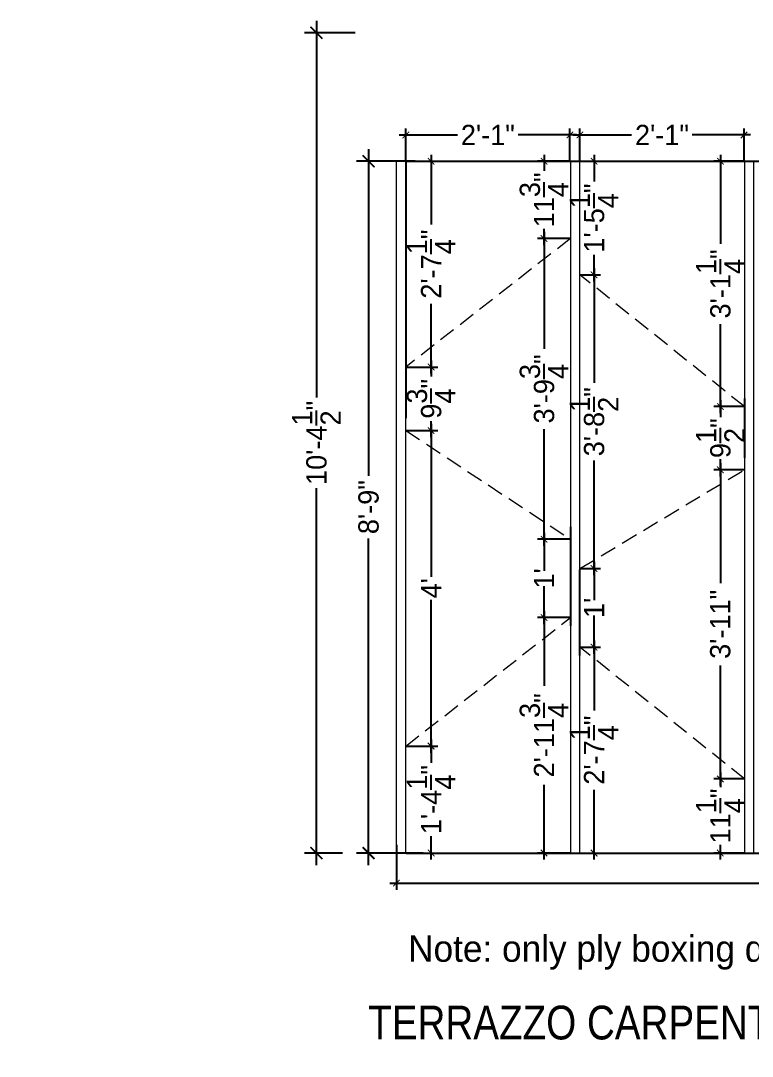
# Model space of a CAD drawing. Header units: inches. Extents: x -137722 to 81594, y -22256 to -1207.
# Drawn here: x -63654.9 to -63543.7, y -2112 to -1954.9 of the extents above; entities that cross this region are included whole.
import ezdxf

# ---------------------------------------------------------------- set-up
doc = ezdxf.new("R2010")
doc.units = ezdxf.units.IN
doc.header["$LTSCALE"] = 0.05
doc.header["$MEASUREMENT"] = 0
doc.header["$PDMODE"] = 3
doc.header["$PDSIZE"] = -4
doc.linetypes.add('A2-XREF-115_FURN$0$HIDDEN', pattern=[0.375, 0.25, -0.125])
doc.linetypes.add('DASHED2', pattern=[0.375, 0.25, -0.125])
doc.layers.get('Defpoints').update_dxf_attribs({"linetype": 'DASHED2'})
doc.layers.add('Civil Dimension - Text', color=7, linetype='Continuous')
doc.layers.add('text', color=176, linetype='Continuous')
doc.layers.add('FURNITURE', color=36, linetype='Continuous', lineweight=18)
doc.styles.add('4MMOF3-8', font='ARIALN.TTF', dxfattribs={"height": 5.12})
doc.styles.add('9-128OF1-4', font='stylu.ttf')
doc.dimstyles.new('DIM 1-4', dxfattribs={"dimtxt": 3.0792, "dimasz": 1.82, "dimexe": 1.82, "dimexo": 0, "dimgap": 0.09, "dimtad": 0, "dimzin": 0, "dimdsep": 46, "dimlunit": 4, "dimtxsty": '9-128OF1-4', "dimblk": 'ARCHTICK', "dimcen": 1.8125, "dimdle": 1.82, "dimclrd": 8, "dimclre": 8, "dimadec": 0, "dimazin": 0, "dimtfac": 1, "dimtofl": 0, "dimtmove": 0, "dimatfit": 3, "dimldrblk": 'OPEN90', "dimfxl": 1, "dimtolj": 1, "dimtzin": 0, "dimlwd": -1, "dimarcsym": 0})

# ---------------------------------------------------------------- blocks, each defined once
blk = doc.blocks.new('_ArchTick')
at = {"color": 0, "const_width": 0.15}
blk.add_lwpolyline([(-0.5, -0.5), (0.5, 0.5)], dxfattribs=at)
blk = doc.blocks.new('*D354')
at = {"layer": 'Civil Dimension - Text', "color": 8, "ltscale": 50, "transparency": 16777216}
for p, q in [((-63602.02, -1974.38), (-63602.02, -2023.96)), ((-63602.02, -2083.01), (-63602.02, -2033.43))]:
    blk.add_line(p, q, dxfattribs=at)
at = {"layer": 'Civil Dimension - Text', "color": 8, "lineweight": -2, "ltscale": 50, "transparency": 16777216}
for p, q in [((-63594.94, -1976.2), (-63603.84, -1976.2)), ((-63593.76, -2081.19), (-63603.84, -2081.19))]:
    blk.add_line(p, q, dxfattribs=at)
at = {"layer": 'Defpoints', "color": 0, "ltscale": 50, "transparency": 16777216}
for p in [(-63594.94, -1976.2), (-63602.02, -2081.19), (-63593.76, -2081.19)]:
    blk.add_point(p, dxfattribs=at)
at = {"layer": 'Civil Dimension - Text', "color": 8, "ltscale": 50, "transparency": 16777216, "xscale": 1.82, "yscale": 1.82, "zscale": 1.82}
for p, rotation in [((-63602.02, -1976.2), 90), ((-63602.02, -2081.19), 270)]:
    blk.add_blockref('_ArchTick', p, dxfattribs=dict(at, rotation=rotation))
at = {"layer": 'Civil Dimension - Text', "color": 0, "ltscale": 50, "transparency": 16777216, "insert": (-63602.02, -2028.69), "char_height": 3.079, "attachment_point": 5, "rotation": 90, "style": '9-128OF1-4'}
blk.add_mtext('\\A1;8\'-9"', dxfattribs=at)
blk = doc.blocks.new('_Open90')
at = {"color": 0, "linetype": 'ByBlock', "lineweight": -2}
for p, q in [((0, 0), (-1, 0)), ((-0.5, 0.5), (0, 0)), ((0, 0), (-0.5, -0.5))]:
    blk.add_line(p, q, dxfattribs=at)
blk = doc.blocks.new('*D355')
at = {"layer": 'Civil Dimension - Text', "color": 8, "ltscale": 50, "transparency": 16777216}
for p, q in [((-63592.53, -1975.2), (-63592.53, -1985.81)), ((-63592.53, -2008.43), (-63592.53, -1997.82))]:
    blk.add_line(p, q, dxfattribs=at)
at = {"layer": 'Civil Dimension - Text', "color": 8, "lineweight": -2, "ltscale": 50, "transparency": 16777216}
for p, q in [((-63596.37, -1976.2), (-63591.53, -1976.2)), ((-63596.37, -2007.43), (-63591.53, -2007.43))]:
    blk.add_line(p, q, dxfattribs=at)
at = {"layer": 'Defpoints', "color": 0, "ltscale": 50, "transparency": 16777216}
for p in [(-63596.37, -1976.2), (-63596.37, -2007.43), (-63592.53, -2007.43)]:
    blk.add_point(p, dxfattribs=at)
at = {"layer": 'Civil Dimension - Text', "color": 8, "ltscale": 50, "transparency": 16777216}
for p, rotation in [((-63592.53, -1976.2), 90), ((-63592.53, -2007.43), 270)]:
    blk.add_blockref('_ArchTick', p, dxfattribs=dict(at, rotation=rotation))
at = {"layer": 'Civil Dimension - Text', "color": 0, "ltscale": 50, "transparency": 16777216, "insert": (-63592.53, -1991.81), "char_height": 3.0792, "attachment_point": 5, "rotation": 90, "style": '9-128OF1-4'}
blk.add_mtext('\\A1;2\'-7{\\H1x;\\S1/4;}"', dxfattribs=at)
blk = doc.blocks.new('*D356')
at = {"layer": 'Civil Dimension - Text', "color": 8, "ltscale": 50, "transparency": 16777216}
for p, q in [((-63592.53, -2006.43), (-63592.53, -2008.85)), ((-63592.53, -2018.07), (-63592.53, -2015.64))]:
    blk.add_line(p, q, dxfattribs=at)
at = {"layer": 'Civil Dimension - Text', "color": 8, "lineweight": -2, "ltscale": 50, "transparency": 16777216}
for p, q in [((-63596.37, -2007.43), (-63591.53, -2007.43)), ((-63596.37, -2017.07), (-63591.53, -2017.07))]:
    blk.add_line(p, q, dxfattribs=at)
at = {"layer": 'Defpoints', "color": 0, "ltscale": 50, "transparency": 16777216}
for p in [(-63596.37, -2007.43), (-63596.37, -2017.07), (-63592.53, -2017.07)]:
    blk.add_point(p, dxfattribs=at)
at = {"layer": 'Civil Dimension - Text', "color": 8, "ltscale": 50, "transparency": 16777216}
for p, rotation in [((-63592.53, -2007.43), 90), ((-63592.53, -2017.07), 270)]:
    blk.add_blockref('_ArchTick', p, dxfattribs=dict(at, rotation=rotation))
at = {"layer": 'Civil Dimension - Text', "color": 0, "ltscale": 50, "transparency": 16777216, "insert": (-63592.53, -2012.25), "char_height": 3.0792, "attachment_point": 5, "rotation": 90, "style": '9-128OF1-4'}
blk.add_mtext('\\A1;9{\\H1x;\\S3/4;}"', dxfattribs=at)
blk = doc.blocks.new('*D357')
at = {"layer": 'Civil Dimension - Text', "color": 8, "ltscale": 50, "transparency": 16777216}
for p, q in [((-63592.53, -2016.07), (-63592.53, -2039.26)), ((-63592.53, -2065.96), (-63592.53, -2042.77))]:
    blk.add_line(p, q, dxfattribs=at)
at = {"layer": 'Civil Dimension - Text', "color": 8, "lineweight": -2, "ltscale": 50, "transparency": 16777216}
for p, q in [((-63596.37, -2017.07), (-63591.53, -2017.07)), ((-63596.37, -2064.96), (-63591.53, -2064.96))]:
    blk.add_line(p, q, dxfattribs=at)
at = {"layer": 'Defpoints', "color": 0, "ltscale": 50, "transparency": 16777216}
for p in [(-63596.37, -2017.07), (-63596.37, -2064.96), (-63592.53, -2064.96)]:
    blk.add_point(p, dxfattribs=at)
at = {"layer": 'Civil Dimension - Text', "color": 8, "ltscale": 50, "transparency": 16777216}
for p, rotation in [((-63592.53, -2017.07), 90), ((-63592.53, -2064.96), 270)]:
    blk.add_blockref('_ArchTick', p, dxfattribs=dict(at, rotation=rotation))
at = {"layer": 'Civil Dimension - Text', "color": 0, "ltscale": 50, "transparency": 16777216, "insert": (-63592.53, -2041.01), "char_height": 3.079, "attachment_point": 5, "rotation": 90, "style": '9-128OF1-4'}
blk.add_mtext("\\A1;4'", dxfattribs=at)
blk = doc.blocks.new('*D358')
at = {"layer": 'Civil Dimension - Text', "color": 8, "lineweight": -2, "ltscale": 50, "transparency": 16777216}
for p, q in [((-63596.37, -2064.96), (-63591.53, -2064.96)), ((-63596.31, -2081.19), (-63591.53, -2081.19))]:
    blk.add_line(p, q, dxfattribs=at)
at = {"layer": 'Civil Dimension - Text', "color": 8, "ltscale": 50, "transparency": 16777216}
for p, q in [((-63592.53, -2063.96), (-63592.53, -2067.52)), ((-63592.53, -2082.19), (-63592.53, -2078.63))]:
    blk.add_line(p, q, dxfattribs=at)
at = {"layer": 'Defpoints', "color": 0, "ltscale": 50, "transparency": 16777216}
for p in [(-63596.37, -2064.96), (-63596.31, -2081.19), (-63592.53, -2081.19)]:
    blk.add_point(p, dxfattribs=at)
at = {"layer": 'Civil Dimension - Text', "color": 8, "ltscale": 50, "transparency": 16777216}
for p, rotation in [((-63592.53, -2064.96), 90), ((-63592.53, -2081.19), 270)]:
    blk.add_blockref('_ArchTick', p, dxfattribs=dict(at, rotation=rotation))
at = {"layer": 'Civil Dimension - Text', "color": 0, "ltscale": 50, "transparency": 16777216, "insert": (-63592.53, -2073.08), "char_height": 3.0792, "attachment_point": 5, "rotation": 90, "style": '9-128OF1-4'}
blk.add_mtext('\\A1;1\'-4{\\H1x;\\S1/4;}"', dxfattribs=at)
blk = doc.blocks.new('*D359')
at = {"layer": 'Civil Dimension - Text', "color": 8, "ltscale": 50, "transparency": 16777216}
for p, q in [((-63575.38, -1975.2), (-63575.38, -1977.67)), ((-63575.38, -1988.93), (-63575.38, -1986.45))]:
    blk.add_line(p, q, dxfattribs=at)
at = {"layer": 'Civil Dimension - Text', "color": 8, "lineweight": -2, "ltscale": 50, "transparency": 16777216}
for p, q in [((-63571.37, -1976.2), (-63576.38, -1976.2)), ((-63571.37, -1987.93), (-63576.38, -1987.93))]:
    blk.add_line(p, q, dxfattribs=at)
at = {"layer": 'Defpoints', "color": 0, "ltscale": 50, "transparency": 16777216}
for p in [(-63571.37, -1976.2), (-63575.38, -1987.93), (-63571.37, -1987.93)]:
    blk.add_point(p, dxfattribs=at)
at = {"layer": 'Civil Dimension - Text', "color": 8, "ltscale": 50, "transparency": 16777216}
for p, rotation in [((-63575.38, -1976.2), 90), ((-63575.38, -1987.93), 270)]:
    blk.add_blockref('_ArchTick', p, dxfattribs=dict(at, rotation=rotation))
at = {"layer": 'Civil Dimension - Text', "color": 0, "ltscale": 50, "transparency": 16777216, "insert": (-63575.38, -1982.06), "char_height": 3.0792, "attachment_point": 5, "rotation": 90, "style": '9-128OF1-4'}
blk.add_mtext('\\A1;11{\\H1x;\\S3/4;}"', dxfattribs=at)
blk = doc.blocks.new('*D360')
at = {"layer": 'Civil Dimension - Text', "color": 8, "lineweight": -2, "ltscale": 50, "transparency": 16777216}
for p, q in [((-63571.37, -1987.93), (-63576.38, -1987.93)), ((-63571.37, -2033.57), (-63576.38, -2033.57))]:
    blk.add_line(p, q, dxfattribs=at)
at = {"layer": 'Civil Dimension - Text', "color": 8, "ltscale": 50, "transparency": 16777216}
for p, q in [((-63575.38, -1986.93), (-63575.38, -2004.65)), ((-63575.38, -2034.57), (-63575.38, -2016.85))]:
    blk.add_line(p, q, dxfattribs=at)
at = {"layer": 'Defpoints', "color": 0, "ltscale": 50, "transparency": 16777216}
for p in [(-63571.37, -1987.93), (-63575.38, -2033.57), (-63571.37, -2033.57)]:
    blk.add_point(p, dxfattribs=at)
at = {"layer": 'Civil Dimension - Text', "color": 8, "ltscale": 50, "transparency": 16777216}
for p, rotation in [((-63575.38, -1987.93), 90), ((-63575.38, -2033.57), 270)]:
    blk.add_blockref('_ArchTick', p, dxfattribs=dict(at, rotation=rotation))
at = {"layer": 'Civil Dimension - Text', "color": 0, "ltscale": 50, "transparency": 16777216, "insert": (-63575.38, -2010.75), "char_height": 3.0792, "attachment_point": 5, "rotation": 90, "style": '9-128OF1-4'}
blk.add_mtext('\\A1;3\'-9{\\H1x;\\S3/4;}"', dxfattribs=at)
blk = doc.blocks.new('*D361')
at = {"layer": 'Civil Dimension - Text', "color": 8, "lineweight": -2, "ltscale": 50, "transparency": 16777216}
for p, q in [((-63571.37, -2033.57), (-63576.38, -2033.57)), ((-63571.37, -2045.46), (-63576.38, -2045.46))]:
    blk.add_line(p, q, dxfattribs=at)
at = {"layer": 'Civil Dimension - Text', "color": 8, "ltscale": 50, "transparency": 16777216}
for p, q in [((-63575.38, -2032.57), (-63575.38, -2038.36)), ((-63575.38, -2046.46), (-63575.38, -2040.67))]:
    blk.add_line(p, q, dxfattribs=at)
at = {"layer": 'Defpoints', "color": 0, "ltscale": 50, "transparency": 16777216}
for p in [(-63571.37, -2033.57), (-63575.38, -2045.46), (-63571.37, -2045.46)]:
    blk.add_point(p, dxfattribs=at)
at = {"layer": 'Civil Dimension - Text', "color": 8, "ltscale": 50, "transparency": 16777216}
for p, rotation in [((-63575.38, -2033.57), 90), ((-63575.38, -2045.46), 270)]:
    blk.add_blockref('_ArchTick', p, dxfattribs=dict(at, rotation=rotation))
at = {"layer": 'Civil Dimension - Text', "color": 0, "ltscale": 50, "transparency": 16777216, "insert": (-63575.38, -2039.51), "char_height": 3.079, "attachment_point": 5, "rotation": 90, "style": '9-128OF1-4'}
blk.add_mtext("\\A1;1'", dxfattribs=at)
blk = doc.blocks.new('*D362')
at = {"layer": 'Civil Dimension - Text', "color": 8, "ltscale": 50, "transparency": 16777216}
for p, q in [((-63575.38, -2044.46), (-63575.38, -2055.79)), ((-63575.38, -2082.19), (-63575.38, -2070.86))]:
    blk.add_line(p, q, dxfattribs=at)
at = {"layer": 'Civil Dimension - Text', "color": 8, "lineweight": -2, "ltscale": 50, "transparency": 16777216}
for p, q in [((-63571.37, -2045.46), (-63576.38, -2045.46)), ((-63571.37, -2081.19), (-63576.38, -2081.19))]:
    blk.add_line(p, q, dxfattribs=at)
at = {"layer": 'Defpoints', "color": 0, "ltscale": 50, "transparency": 16777216}
for p in [(-63571.37, -2045.46), (-63575.38, -2081.19), (-63571.37, -2081.19)]:
    blk.add_point(p, dxfattribs=at)
at = {"layer": 'Civil Dimension - Text', "color": 8, "ltscale": 50, "transparency": 16777216}
for p, rotation in [((-63575.38, -2045.46), 90), ((-63575.38, -2081.19), 270)]:
    blk.add_blockref('_ArchTick', p, dxfattribs=dict(at, rotation=rotation))
at = {"layer": 'Civil Dimension - Text', "color": 0, "ltscale": 50, "transparency": 16777216, "insert": (-63575.38, -2063.33), "char_height": 3.0792, "attachment_point": 5, "rotation": 90, "style": '9-128OF1-4'}
blk.add_mtext('\\A1;2\'-11{\\H1x;\\S3/4;}"', dxfattribs=at)
blk = doc.blocks.new('*D363')
at = {"layer": 'Civil Dimension - Text', "color": 8, "ltscale": 50, "transparency": 16777216}
for p, q in [((-63567.78, -1975.2), (-63567.78, -1979.26)), ((-63567.78, -1994.44), (-63567.78, -1990.38))]:
    blk.add_line(p, q, dxfattribs=at)
at = {"layer": 'Civil Dimension - Text', "color": 8, "lineweight": -2, "ltscale": 50, "transparency": 16777216}
for p, q in [((-63569.93, -1976.2), (-63566.78, -1976.2)), ((-63569.93, -1993.44), (-63566.78, -1993.44))]:
    blk.add_line(p, q, dxfattribs=at)
at = {"layer": 'Defpoints', "color": 0, "ltscale": 50, "transparency": 16777216}
for p in [(-63569.93, -1976.2), (-63569.93, -1993.44), (-63567.78, -1993.44)]:
    blk.add_point(p, dxfattribs=at)
at = {"layer": 'Civil Dimension - Text', "color": 8, "ltscale": 50, "transparency": 16777216}
for p, rotation in [((-63567.78, -1976.2), 90), ((-63567.78, -1993.44), 270)]:
    blk.add_blockref('_ArchTick', p, dxfattribs=dict(at, rotation=rotation))
at = {"layer": 'Civil Dimension - Text', "color": 0, "ltscale": 50, "transparency": 16777216, "insert": (-63567.78, -1984.82), "char_height": 3.0792, "attachment_point": 5, "rotation": 90, "style": '9-128OF1-4'}
blk.add_mtext('\\A1;1\'-5{\\H1x;\\S1/4;}"', dxfattribs=at)
blk = doc.blocks.new('*D364')
at = {"layer": 'Civil Dimension - Text', "color": 8, "ltscale": 50, "transparency": 16777216}
for p, q in [((-63567.78, -1992.44), (-63567.78, -2009.82)), ((-63567.78, -2039.01), (-63567.78, -2021.63))]:
    blk.add_line(p, q, dxfattribs=at)
at = {"layer": 'Civil Dimension - Text', "color": 8, "lineweight": -2, "ltscale": 50, "transparency": 16777216}
for p, q in [((-63569.93, -1993.44), (-63566.78, -1993.44)), ((-63569.93, -2038.01), (-63566.78, -2038.01))]:
    blk.add_line(p, q, dxfattribs=at)
at = {"layer": 'Defpoints', "color": 0, "ltscale": 50, "transparency": 16777216}
for p in [(-63569.93, -1993.44), (-63569.93, -2038.01), (-63567.78, -2038.01)]:
    blk.add_point(p, dxfattribs=at)
at = {"layer": 'Civil Dimension - Text', "color": 8, "ltscale": 50, "transparency": 16777216}
for p, rotation in [((-63567.78, -1993.44), 90), ((-63567.78, -2038.01), 270)]:
    blk.add_blockref('_ArchTick', p, dxfattribs=dict(at, rotation=rotation))
at = {"layer": 'Civil Dimension - Text', "color": 0, "ltscale": 50, "transparency": 16777216, "insert": (-63567.78, -2015.73), "char_height": 3.0792, "attachment_point": 5, "rotation": 90, "style": '9-128OF1-4'}
blk.add_mtext('\\A1;3\'-8{\\H1x;\\S1/2;}"', dxfattribs=at)
blk = doc.blocks.new('*D365')
at = {"layer": 'Civil Dimension - Text', "color": 8, "lineweight": -2, "ltscale": 50, "transparency": 16777216}
for p, q in [((-63569.93, -2038.01), (-63566.78, -2038.01)), ((-63569.93, -2049.95), (-63566.78, -2049.95))]:
    blk.add_line(p, q, dxfattribs=at)
at = {"layer": 'Civil Dimension - Text', "color": 8, "ltscale": 50, "transparency": 16777216}
for p, q in [((-63567.78, -2037.01), (-63567.78, -2042.82)), ((-63567.78, -2050.95), (-63567.78, -2045.14))]:
    blk.add_line(p, q, dxfattribs=at)
at = {"layer": 'Defpoints', "color": 0, "ltscale": 50, "transparency": 16777216}
for p in [(-63569.93, -2038.01), (-63569.93, -2049.95), (-63567.78, -2049.95)]:
    blk.add_point(p, dxfattribs=at)
at = {"layer": 'Civil Dimension - Text', "color": 8, "ltscale": 50, "transparency": 16777216}
for p, rotation in [((-63567.78, -2038.01), 90), ((-63567.78, -2049.95), 270)]:
    blk.add_blockref('_ArchTick', p, dxfattribs=dict(at, rotation=rotation))
at = {"layer": 'Civil Dimension - Text', "color": 0, "ltscale": 50, "transparency": 16777216, "insert": (-63567.78, -2043.98), "char_height": 3.079, "attachment_point": 5, "rotation": 90, "style": '9-128OF1-4'}
blk.add_mtext("\\A1;1'", dxfattribs=at)
blk = doc.blocks.new('*D366')
at = {"layer": 'Civil Dimension - Text', "color": 8, "ltscale": 50, "transparency": 16777216}
for p, q in [((-63567.78, -2048.95), (-63567.78, -2059.56)), ((-63567.78, -2082.19), (-63567.78, -2071.58))]:
    blk.add_line(p, q, dxfattribs=at)
at = {"layer": 'Civil Dimension - Text', "color": 8, "lineweight": -2, "ltscale": 50, "transparency": 16777216}
for p, q in [((-63569.93, -2049.95), (-63566.78, -2049.95)), ((-63569.93, -2081.19), (-63566.78, -2081.19))]:
    blk.add_line(p, q, dxfattribs=at)
at = {"layer": 'Defpoints', "color": 0, "ltscale": 50, "transparency": 16777216}
for p in [(-63569.93, -2049.95), (-63569.93, -2081.19), (-63567.78, -2081.19)]:
    blk.add_point(p, dxfattribs=at)
at = {"layer": 'Civil Dimension - Text', "color": 8, "ltscale": 50, "transparency": 16777216}
for p, rotation in [((-63567.78, -2049.95), 90), ((-63567.78, -2081.19), 270)]:
    blk.add_blockref('_ArchTick', p, dxfattribs=dict(at, rotation=rotation))
at = {"layer": 'Civil Dimension - Text', "color": 0, "ltscale": 50, "transparency": 16777216, "insert": (-63567.78, -2065.57), "char_height": 3.0792, "attachment_point": 5, "rotation": 90, "style": '9-128OF1-4'}
blk.add_mtext('\\A1;2\'-7{\\H1x;\\S1/4;}"', dxfattribs=at)
blk = doc.blocks.new('*D367')
at = {"layer": 'Civil Dimension - Text', "color": 8, "ltscale": 50, "transparency": 16777216}
for p, q in [((-63548.6, -1975.2), (-63548.6, -1988.72)), ((-63548.6, -2014.44), (-63548.6, -2000.92))]:
    blk.add_line(p, q, dxfattribs=at)
at = {"layer": 'Civil Dimension - Text', "color": 8, "lineweight": -2, "ltscale": 50, "transparency": 16777216}
for p, q in [((-63544.93, -1976.2), (-63549.6, -1976.2)), ((-63544.93, -2013.44), (-63549.6, -2013.44))]:
    blk.add_line(p, q, dxfattribs=at)
at = {"layer": 'Defpoints', "color": 0, "ltscale": 50, "transparency": 16777216}
for p in [(-63544.93, -1976.2), (-63548.6, -2013.44), (-63544.93, -2013.44)]:
    blk.add_point(p, dxfattribs=at)
at = {"layer": 'Civil Dimension - Text', "color": 8, "ltscale": 50, "transparency": 16777216}
for p, rotation in [((-63548.6, -1976.2), 90), ((-63548.6, -2013.44), 270)]:
    blk.add_blockref('_ArchTick', p, dxfattribs=dict(at, rotation=rotation))
at = {"layer": 'Civil Dimension - Text', "color": 0, "ltscale": 50, "transparency": 16777216, "insert": (-63548.6, -1994.82), "char_height": 3.0792, "attachment_point": 5, "rotation": 90, "style": '9-128OF1-4'}
blk.add_mtext('\\A1;3\'-1{\\H1x;\\S1/4;}"', dxfattribs=at)
blk = doc.blocks.new('*D368')
at = {"layer": 'Civil Dimension - Text', "color": 8, "ltscale": 50, "transparency": 16777216}
for p, q in [((-63548.6, -2012.44), (-63548.6, -2015.03)), ((-63548.6, -2024.02), (-63548.6, -2021.43))]:
    blk.add_line(p, q, dxfattribs=at)
at = {"layer": 'Civil Dimension - Text', "color": 8, "lineweight": -2, "ltscale": 50, "transparency": 16777216}
for p, q in [((-63544.93, -2013.44), (-63549.6, -2013.44)), ((-63544.93, -2023.02), (-63549.6, -2023.02))]:
    blk.add_line(p, q, dxfattribs=at)
at = {"layer": 'Defpoints', "color": 0, "ltscale": 50, "transparency": 16777216}
for p in [(-63544.93, -2013.44), (-63548.6, -2023.02), (-63544.93, -2023.02)]:
    blk.add_point(p, dxfattribs=at)
at = {"layer": 'Civil Dimension - Text', "color": 8, "ltscale": 50, "transparency": 16777216}
for p, rotation in [((-63548.6, -2013.44), 90), ((-63548.6, -2023.02), 270)]:
    blk.add_blockref('_ArchTick', p, dxfattribs=dict(at, rotation=rotation))
at = {"layer": 'Civil Dimension - Text', "color": 0, "ltscale": 50, "transparency": 16777216, "insert": (-63548.6, -2018.23), "char_height": 3.0792, "attachment_point": 5, "rotation": 90, "style": '9-128OF1-4'}
blk.add_mtext('\\A1;9{\\H1x;\\S1/2;}"', dxfattribs=at)
blk = doc.blocks.new('*D369')
at = {"layer": 'Civil Dimension - Text', "color": 8, "ltscale": 50, "transparency": 16777216}
for p, q in [((-63548.6, -2022.02), (-63548.6, -2040.25)), ((-63548.6, -2070.95), (-63548.6, -2052.71))]:
    blk.add_line(p, q, dxfattribs=at)
at = {"layer": 'Civil Dimension - Text', "color": 8, "lineweight": -2, "ltscale": 50, "transparency": 16777216}
for p, q in [((-63544.93, -2023.02), (-63549.6, -2023.02)), ((-63544.93, -2069.95), (-63549.6, -2069.95))]:
    blk.add_line(p, q, dxfattribs=at)
at = {"layer": 'Defpoints', "color": 0, "ltscale": 50, "transparency": 16777216}
for p in [(-63544.93, -2023.02), (-63548.6, -2069.95), (-63544.93, -2069.95)]:
    blk.add_point(p, dxfattribs=at)
at = {"layer": 'Civil Dimension - Text', "color": 8, "ltscale": 50, "transparency": 16777216}
for p, rotation in [((-63548.6, -2023.02), 90), ((-63548.6, -2069.95), 270)]:
    blk.add_blockref('_ArchTick', p, dxfattribs=dict(at, rotation=rotation))
at = {"layer": 'Civil Dimension - Text', "color": 0, "ltscale": 50, "transparency": 16777216, "insert": (-63548.6, -2046.48), "char_height": 3.079, "attachment_point": 5, "rotation": 90, "style": '9-128OF1-4'}
blk.add_mtext('\\A1;3\'-11"', dxfattribs=at)
blk = doc.blocks.new('*D370')
at = {"layer": 'Civil Dimension - Text', "color": 8, "ltscale": 50, "transparency": 16777216}
for p, q in [((-63548.6, -2068.95), (-63548.6, -2071.18)), ((-63548.6, -2082.19), (-63548.6, -2079.96))]:
    blk.add_line(p, q, dxfattribs=at)
at = {"layer": 'Civil Dimension - Text', "color": 8, "lineweight": -2, "ltscale": 50, "transparency": 16777216}
for p, q in [((-63544.93, -2069.95), (-63549.6, -2069.95)), ((-63544.93, -2081.19), (-63549.6, -2081.19))]:
    blk.add_line(p, q, dxfattribs=at)
at = {"layer": 'Defpoints', "color": 0, "ltscale": 50, "transparency": 16777216}
for p in [(-63544.93, -2069.95), (-63548.6, -2081.19), (-63544.93, -2081.19)]:
    blk.add_point(p, dxfattribs=at)
at = {"layer": 'Civil Dimension - Text', "color": 8, "ltscale": 50, "transparency": 16777216}
for p, rotation in [((-63548.6, -2069.95), 90), ((-63548.6, -2081.19), 270)]:
    blk.add_blockref('_ArchTick', p, dxfattribs=dict(at, rotation=rotation))
at = {"layer": 'Civil Dimension - Text', "color": 0, "ltscale": 50, "transparency": 16777216, "insert": (-63548.6, -2075.57), "char_height": 3.0792, "attachment_point": 5, "rotation": 90, "style": '9-128OF1-4'}
blk.add_mtext('\\A1;11{\\H1x;\\S1/4;}"', dxfattribs=at)
blk = doc.blocks.new('*D373')
at = {"layer": 'Civil Dimension - Text', "color": 8, "lineweight": -2, "ltscale": 50, "transparency": 16777216}
for p, q in [((-63464.3, -2077.61), (-63464.3, -2086.75)), ((-63597.81, -2079.93), (-63597.81, -2086.75))]:
    blk.add_line(p, q, dxfattribs=at)
at = {"layer": 'Civil Dimension - Text', "color": 8, "ltscale": 50, "transparency": 16777216}
for p, q in [((-63598.81, -2085.75), (-63537.94, -2085.75)), ((-63463.3, -2085.75), (-63524.17, -2085.75))]:
    blk.add_line(p, q, dxfattribs=at)
at = {"layer": 'Defpoints', "color": 0, "ltscale": 50, "transparency": 16777216}
for p in [(-63464.3, -2077.61), (-63597.81, -2079.93), (-63464.3, -2085.75)]:
    blk.add_point(p, dxfattribs=at)
at = {"layer": 'Civil Dimension - Text', "color": 8, "ltscale": 50, "transparency": 16777216, "rotation": 180}
blk.add_blockref('_ArchTick', (-63597.81, -2085.75), dxfattribs=at)
at = {"layer": 'Civil Dimension - Text', "color": 8, "ltscale": 50, "transparency": 16777216}
blk.add_blockref('_ArchTick', (-63464.3, -2085.75), dxfattribs=at)
at = {"layer": 'Civil Dimension - Text', "color": 0, "ltscale": 50, "transparency": 16777216, "insert": (-63531.06, -2085.75), "char_height": 3.0792, "attachment_point": 5, "style": '9-128OF1-4'}
blk.add_mtext('\\A1;11\'-1{\\H1x;\\S1/2;}"', dxfattribs=at)
blk = doc.blocks.new('*D374')
at = {"layer": 'Civil Dimension - Text', "color": 8, "ltscale": 50, "transparency": 16777216}
for p, q in [((-63597.37, -1972.21), (-63588.51, -1972.21)), ((-63570.44, -1972.21), (-63579.3, -1972.21))]:
    blk.add_line(p, q, dxfattribs=at)
at = {"layer": 'Civil Dimension - Text', "color": 8, "lineweight": -2, "ltscale": 50, "transparency": 16777216}
for p, q in [((-63596.37, -1976.2), (-63596.37, -1971.21)), ((-63571.44, -1976.2), (-63571.44, -1971.21))]:
    blk.add_line(p, q, dxfattribs=at)
at = {"layer": 'Defpoints', "color": 0, "ltscale": 50, "transparency": 16777216}
for p in [(-63571.44, -1972.21), (-63596.37, -1976.2), (-63571.44, -1976.2)]:
    blk.add_point(p, dxfattribs=at)
at = {"layer": 'Civil Dimension - Text', "color": 8, "ltscale": 50, "transparency": 16777216, "rotation": 180}
blk.add_blockref('_ArchTick', (-63596.37, -1972.21), dxfattribs=at)
at = {"layer": 'Civil Dimension - Text', "color": 8, "ltscale": 50, "transparency": 16777216}
blk.add_blockref('_ArchTick', (-63571.44, -1972.21), dxfattribs=at)
at = {"layer": 'Civil Dimension - Text', "color": 0, "ltscale": 50, "transparency": 16777216, "insert": (-63583.91, -1972.21), "char_height": 3.079, "attachment_point": 5, "style": '9-128OF1-4'}
blk.add_mtext('\\A1;2\'-1"', dxfattribs=at)
blk = doc.blocks.new('*D522')
at = {"layer": 'Civil Dimension - Text', "color": 8, "ltscale": 50, "transparency": 16777216}
for p, q in [((-63570.93, -1972.21), (-63562.07, -1972.21)), ((-63544, -1972.21), (-63552.86, -1972.21))]:
    blk.add_line(p, q, dxfattribs=at)
at = {"layer": 'Civil Dimension - Text', "color": 8, "lineweight": -2, "ltscale": 50, "transparency": 16777216}
for p, q in [((-63569.93, -1976.2), (-63569.93, -1971.21)), ((-63545, -1976.2), (-63545, -1971.21))]:
    blk.add_line(p, q, dxfattribs=at)
at = {"layer": 'Defpoints', "color": 0, "ltscale": 50, "transparency": 16777216}
for p in [(-63545, -1972.21), (-63569.93, -1976.2), (-63545, -1976.2)]:
    blk.add_point(p, dxfattribs=at)
at = {"layer": 'Civil Dimension - Text', "color": 8, "ltscale": 50, "transparency": 16777216, "rotation": 180}
blk.add_blockref('_ArchTick', (-63569.93, -1972.21), dxfattribs=at)
at = {"layer": 'Civil Dimension - Text', "color": 8, "ltscale": 50, "transparency": 16777216}
blk.add_blockref('_ArchTick', (-63545, -1972.21), dxfattribs=at)
at = {"layer": 'Civil Dimension - Text', "color": 0, "ltscale": 50, "transparency": 16777216, "insert": (-63557.46, -1972.21), "char_height": 3.079, "attachment_point": 5, "style": '9-128OF1-4'}
blk.add_mtext('\\A1;2\'-1"', dxfattribs=at)
blk = doc.blocks.new('*D728')
at = {"layer": 'Civil Dimension - Text', "color": 8, "ltscale": 50, "transparency": 16777216}
for p, q in [((-63609.95, -1954.87), (-63609.95, -2012.05)), ((-63609.95, -2083.01), (-63609.95, -2025.82))]:
    blk.add_line(p, q, dxfattribs=at)
at = {"layer": 'Civil Dimension - Text', "color": 8, "lineweight": -2, "ltscale": 50, "transparency": 16777216}
for p, q in [((-63604.08, -1956.69), (-63611.77, -1956.69)), ((-63606.01, -2081.19), (-63611.77, -2081.19))]:
    blk.add_line(p, q, dxfattribs=at)
at = {"layer": 'Defpoints', "color": 0, "ltscale": 50, "transparency": 16777216}
for p in [(-63604.08, -1956.69), (-63609.95, -2081.19), (-63606.01, -2081.19)]:
    blk.add_point(p, dxfattribs=at)
at = {"layer": 'Civil Dimension - Text', "color": 8, "ltscale": 50, "transparency": 16777216, "xscale": 1.82, "yscale": 1.82, "zscale": 1.82}
for p, rotation in [((-63609.95, -1956.69), 90), ((-63609.95, -2081.19), 270)]:
    blk.add_blockref('_ArchTick', p, dxfattribs=dict(at, rotation=rotation))
at = {"layer": 'Civil Dimension - Text', "color": 0, "ltscale": 50, "transparency": 16777216, "insert": (-63609.95, -2018.94), "char_height": 3.0792, "attachment_point": 5, "rotation": 90, "style": '9-128OF1-4'}
blk.add_mtext('\\A1;10\'-4{\\H1x;\\S1/2;}"', dxfattribs=at)

msp = doc.modelspace()

# ---------------------------------------------------------------- linework, layer by layer
at = {"ltscale": 50}
for p, q in [((-63596.3726, -1976.1977), (-63596.3726, -2006.1977)), ((-63596.3075, -1976.1977), (-63465.7396, -1976.1977)), ((-63596.3726, -2006.1977), (-63596.3726, -2015.1977)), ((-63544.9318, -2012.1977), (-63544.9318, -2021.1977)), ((-63571.3726, -2031.6977), (-63571.3726, -2046.6977)), ((-63569.9318, -2051.1898), (-63569.9318, -2038.1898)), ((-63596.3075, -2081.1898), (-63465.7396, -2081.1898))]:
    msp.add_line(p, q, dxfattribs=at)
at = {"layer": 'FURNITURE', "color": 244, "ltscale": 50, "true_color": 0x991b1e}
msp.add_line((-63569.9318, -1992.7882), (-63569.9318, -1976.1977), dxfattribs=at)
at = {"layer": 'FURNITURE', "color": 215, "linetype": 'A2-XREF-115_FURN$0$HIDDEN', "ltscale": 200, "true_color": 0xa953a0}
for p, q in [((-63571.3726, -1987.9312), (-63596.3726, -2007.4312)), ((-63544.9318, -2013.4421), (-63569.9318, -1993.4421)), ((-63596.3726, -2017.0655), (-63571.3726, -2033.5655)), ((-63569.9318, -2038.0098), (-63544.9318, -2023.0177)), ((-63596.3726, -2064.9641), (-63571.3726, -2045.4641)), ((-63544.9318, -2069.9453), (-63569.9318, -2049.9453))]:
    msp.add_line(p, q, dxfattribs=at)
at = {"layer": 'FURNITURE', "color": 244, "ltscale": 50, "true_color": 0x991b1e}
for points in [[(-63596.3726, -1976.1977), (-63597.8134, -1976.1977), (-63597.8134, -2081.1898), (-63596.3726, -2081.1898)], [(-63569.9318, -1976.1977), (-63571.3726, -1976.1977), (-63571.3726, -2081.1898), (-63569.9318, -2081.1898)], [(-63543.491, -1976.1977), (-63544.9318, -1976.1977), (-63544.9318, -2081.1898), (-63543.491, -2081.1898)]]:
    msp.add_lwpolyline(points, close=True, dxfattribs=at)

# ---------------------------------------------------------------- texts
at = {"layer": 'text', "ltscale": 50, "attachment_point": 4, "style": '4MMOF3-8', "bg_fill": 2}
for s, insert, char_height, width in [('\\pi45.12961;{\\fStylus BT|b0|i0|c0|p34;\\C242;\\c2564301;Note: only ply boxing depth has been mentioned }', (-63641.1535, -2096.2971), 4, 216.285576), ('\\pi15.73678;TERRAZZO CARPENTRY', (-63617.8232, -2106.9538), 5.12, 100.677375)]:
    msp.add_mtext(s, dxfattribs=dict(at, insert=insert, char_height=char_height, width=width))

# ---------------------------------------------------------------- dimensions: what is measured, and where the dimension line sits
at = {"layer": 'Civil Dimension - Text', "ltscale": 50}
for base, p1, p2, override, picture, middle in [((-63609.9458, -2081.1898), (-63604.0847, -1956.6898), (-63606.0143, -2081.1898), {"dimtmove": 1, "dimfxl": 0, "dimarcsym": 1}, '*D728', (-63609.9458, -2018.9398)), ((-63602.0204, -2081.1898), (-63594.9402, -1976.1977), (-63593.758, -2081.1898), {"dimfxl": 0, "dimarcsym": 1}, '*D354', (-63602.0204, -2028.6937)), ((-63592.5337, -2007.4312), (-63596.3726, -1976.1977), (-63596.3726, -2007.4312), {"dimasz": 1, "dimexe": 1, "dimdle": 1, "dimtmove": 1, "dimfxl": 0, "dimarcsym": 1}, '*D355', (-63592.5337, -1991.8144)), ((-63575.383, -1987.9312), (-63571.3726, -1976.1977), (-63571.3726, -1987.9312), {"dimasz": 1, "dimexe": 1, "dimdle": 1, "dimtmove": 1, "dimfxl": 0, "dimarcsym": 1}, '*D359', (-63575.383, -1982.0644)), ((-63567.7848, -1993.4421), (-63569.9318, -1976.1977), (-63569.9318, -1993.4421), {"dimasz": 1, "dimexe": 1, "dimdle": 1, "dimtmove": 1, "dimfxl": 0, "dimarcsym": 1}, '*D363', (-63567.7848, -1984.8199)), ((-63548.6026, -2013.4421), (-63544.9318, -1976.1977), (-63544.9318, -2013.4421), {"dimasz": 1, "dimexe": 1, "dimdle": 1, "dimtmove": 1, "dimfxl": 0, "dimarcsym": 1}, '*D367', (-63548.6026, -1994.8199)), ((-63575.383, -2033.5655), (-63571.3726, -1987.9312), (-63571.3726, -2033.5655), {"dimasz": 1, "dimexe": 1, "dimdle": 1, "dimtmove": 1, "dimfxl": 0, "dimarcsym": 1}, '*D360', (-63575.383, -2010.7484)), ((-63567.7848, -2038.0098), (-63569.9318, -1993.4421), (-63569.9318, -2038.0098), {"dimasz": 1, "dimexe": 1, "dimdle": 1, "dimtmove": 1, "dimfxl": 0, "dimarcsym": 1}, '*D364', (-63567.7848, -2015.726)), ((-63592.5337, -2017.0655), (-63596.3726, -2007.4312), (-63596.3726, -2017.0655), {"dimasz": 1, "dimexe": 1, "dimdle": 1, "dimtmove": 1, "dimfxl": 0, "dimarcsym": 1}, '*D356', (-63592.5337, -2012.2484)), ((-63548.6026, -2023.0177), (-63544.9318, -2013.4421), (-63544.9318, -2023.0177), {"dimasz": 1, "dimexe": 1, "dimdle": 1, "dimtmove": 1, "dimfxl": 0, "dimarcsym": 1}, '*D368', (-63548.6026, -2018.2299)), ((-63592.5337, -2064.9641), (-63596.3726, -2017.0655), (-63596.3726, -2064.9641), {"dimasz": 1, "dimexe": 1, "dimdle": 1, "dimtmove": 1, "dimfxl": 0, "dimarcsym": 1}, '*D357', (-63592.5337, -2041.0148)), ((-63548.6026, -2069.9453), (-63544.9318, -2023.0177), (-63544.9318, -2069.9453), {"dimasz": 1, "dimexe": 1, "dimdle": 1, "dimtmove": 1, "dimfxl": 0, "dimarcsym": 1}, '*D369', (-63548.6026, -2046.4815)), ((-63575.383, -2045.4641), (-63571.3726, -2033.5655), (-63571.3726, -2045.4641), {"dimasz": 1, "dimexe": 1, "dimdle": 1, "dimtmove": 1, "dimfxl": 0, "dimarcsym": 1}, '*D361', (-63575.383, -2039.5148)), ((-63567.7848, -2049.9453), (-63569.9318, -2038.0098), (-63569.9318, -2049.9453), {"dimasz": 1, "dimexe": 1, "dimdle": 1, "dimtmove": 1, "dimfxl": 0, "dimarcsym": 1}, '*D365', (-63567.7848, -2043.9776)), ((-63575.383, -2081.1898), (-63571.3726, -2045.4641), (-63571.3726, -2081.1898), {"dimasz": 1, "dimexe": 1, "dimdle": 1, "dimtmove": 1, "dimfxl": 0, "dimarcsym": 1}, '*D362', (-63575.383, -2063.327)), ((-63567.7848, -2081.1898), (-63569.9318, -2049.9453), (-63569.9318, -2081.1898), {"dimasz": 1, "dimexe": 1, "dimdle": 1, "dimtmove": 1, "dimfxl": 0, "dimarcsym": 1}, '*D366', (-63567.7848, -2065.5676)), ((-63592.5337, -2081.1898), (-63596.3726, -2064.9641), (-63596.3075, -2081.1898), {"dimasz": 1, "dimexe": 1, "dimdle": 1, "dimtmove": 1, "dimfxl": 0, "dimarcsym": 1}, '*D358', (-63592.5337, -2073.077)), ((-63548.6026, -2081.1898), (-63544.9318, -2069.9453), (-63544.9318, -2081.1898), {"dimasz": 1, "dimexe": 1, "dimdle": 1, "dimtmove": 1, "dimfxl": 0, "dimarcsym": 1}, '*D370', (-63548.6026, -2075.5676))]:
    dim = msp.add_linear_dim(base=base, p1=p1, p2=p2, angle=90, dimstyle='DIM 1-4', override=override, dxfattribs=at)
    dim.commit()
    dim.dimension.update_dxf_attribs({"geometry": picture, "text_midpoint": middle})
for base, p1, p2, picture, middle in [((-63571.4378, -1972.2084), (-63596.3726, -1976.1977), (-63571.4378, -1976.1977), '*D374', (-63583.9052, -1972.2084)), ((-63544.9969, -1972.2084), (-63569.9318, -1976.1977), (-63544.9969, -1976.1977), '*D522', (-63557.4644, -1972.2084)), ((-63464.2988, -2085.7512), (-63597.8134, -2079.9251), (-63464.2988, -2077.6136), '*D373', (-63531.0561, -2085.7512))]:
    dim = msp.add_linear_dim(base=base, p1=p1, p2=p2, dimstyle='DIM 1-4', override={"dimasz": 1, "dimexe": 1, "dimdle": 1, "dimtmove": 1, "dimfxl": 0, "dimarcsym": 1}, dxfattribs=at)
    dim.commit()
    dim.dimension.update_dxf_attribs({"geometry": picture, "text_midpoint": middle})

doc.saveas('drawing.dxf')
